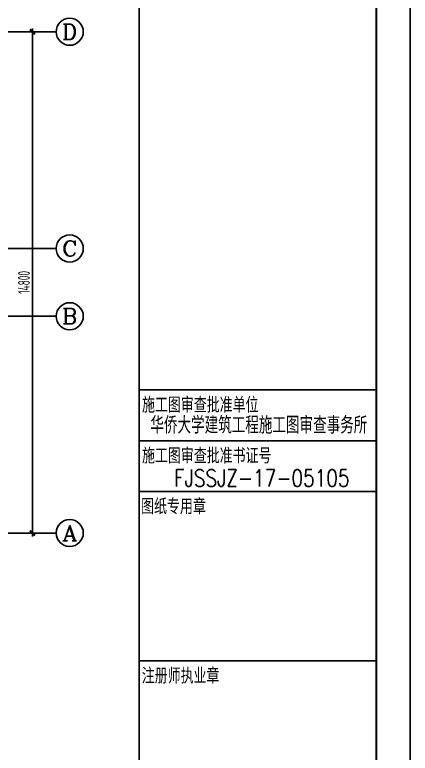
# Model space of a CAD drawing. Extents: x -472319 to -112444, y -516749 to -5704.
# Drawn here: x -354107 to -342439, y -421041 to -399238 of the extents above; entities that cross this region are included whole.
import ezdxf
from ezdxf.enums import TextEntityAlignment as Align

# ---------------------------------------------------------------- set-up
doc = ezdxf.new("R2010")
doc.units = 0
doc.header["$LTSCALE"] = 100
doc.header["$MEASUREMENT"] = 0
for name, color, linetype in [('AXIS', 3, 'Continuous'), ('AXIS_TEXT', 7, 'Continuous'), ('FRAME', 3, 'Continuous'), ('PUB_TEXT', 7, 'Continuous'), ('填充', 8, 'Continuous')]:
    doc.layers.add(name, color=color, linetype=linetype)
doc.styles.add('_HZTXT', font='txt.shx', dxfattribs={"width": 0.35, "bigfont": 'hztxt.shx'})
doc.styles.add('_TCH_AXIS', font='COMPLEX', dxfattribs={"bigfont": 'GBCBIG'})
doc.styles.add('COMPLEX', font='COMPLEX')
doc.styles.add('FRAME', font='simhei.ttf', dxfattribs={"width": 0.7})
doc.styles.add('HZ', font='tssdeng.shx', dxfattribs={"width": 0.6, "height": 350, "bigfont": 'a.shx'})
doc.dimstyles.new('DIMN', dxfattribs={"dimtxt": 350, "dimasz": 150, "dimexe": 100, "dimexo": 100, "dimgap": 75, "dimtad": 1, "dimdec": 0, "dimzin": 0, "dimdsep": 46, "dimtxsty": 'HZ', "dimblk": 'ARCHTICK', "dimcen": 0.09, "dimdle": 100, "dimclrd": 3, "dimclre": 3, "dimclrt": 7, "dimazin": 2, "dimtfac": 1, "dimtdec": 0, "dimtmove": 2, "dimatfit": 3, "dimldrblk": 'ARCHTICK', "dimfxl": 1, "dimtolj": 1, "dimtzin": 0, "dimarcsym": 0})

# ---------------------------------------------------------------- blocks, each defined once
blk = doc.blocks.new('_ArchTick')
at = {"color": 0, "linetype": 'ByBlock', "const_width": 0.4}
blk.add_lwpolyline([(-0.5, -0.5), (0.5, 0.5)], dxfattribs=at)
blk = doc.blocks.new('*D1829')
at = {"layer": 'AXIS', "color": 3, "lineweight": -2, "transparency": 16777216}
for p, q in [((-353586, -414639), (-353586, -399639)), ((-355520, -399739), (-353486, -399739)), ((-355520, -414539), (-353486, -414539))]:
    blk.add_line(p, q, dxfattribs=at)
at = {"layer": 'Defpoints', "color": 0, "transparency": 16777216}
for p in [(-355620, -399739), (-353586, -399739), (-355620, -414539)]:
    blk.add_point(p, dxfattribs=at)
at = {"layer": 'AXIS', "color": 3, "lineweight": -2, "transparency": 16777216, "xscale": 150, "yscale": 150, "zscale": 150}
for p, rotation in [((-353586, -399739), 90), ((-353586, -414539), 270)]:
    blk.add_blockref('_ArchTick', p, dxfattribs=dict(at, rotation=rotation))
at = {"layer": 'AXIS', "color": 7, "transparency": 16777216, "insert": (-353836, -407139), "char_height": 350, "attachment_point": 5, "rotation": 90, "style": 'HZ'}
blk.add_mtext('\\A1;14800', dxfattribs=at)
blk = doc.blocks.new('_AXISO')
blk.add_circle((0, 0), 0.5)
at = {"layer": 'AXIS_TEXT', "style": 'COMPLEX', "width": 1.041667}
blk.add_attdef('A', text='', height=0.56, dxfattribs=at).set_placement((-0.25, -0.28), (0.25, -0.28), align=Align.FIT)
blk = doc.blocks.new('A$C20674F94')
at = {"layer": 'FRAME'}
for p, q in [((84100, 0), (84100, 59400)), ((76100, 58400), (76100, 1000)), ((83100, 1000), (83100, 58400)), ((83100, 32000), (76100, 32000)), ((83100, 30500), (76100, 30500)), ((83100, 29000), (76100, 29000)), ((83100, 24000), (76100, 24000))]:
    blk.add_line(p, q, dxfattribs=at)
at = {"layer": 'FRAME', "const_width": 50}
for points in [[(2500, 58400), (83100, 58400), (83100, 1000), (2500, 1000), (2500, 58400)], [(76100, 58400), (76100, 1000)]]:
    blk.add_lwpolyline(points, dxfattribs=at)
at = {"layer": 'FRAME', "style": 'FRAME', "width": 0.7}
for s, p in [('施工图审查批准单位', (76187, 31371)), ('施工图审查批准书证号', (76187, 29871)), ('图纸专用章', (76161, 28374)), ('注册师执业章', (76180, 23374))]:
    blk.add_text(s, height=400, dxfattribs=at).set_placement(p)
at = {"layer": 'PUB_TEXT', "style": '_HZTXT', "width": 0.8}
for s, p in [('华侨大学建筑工程施工图审查事务所', (76434, 30710)), ('FJSSJZ-17-05105', (77133, 29149))]:
    blk.add_text(s, height=500, dxfattribs=at).set_placement(p)

msp = doc.modelspace()

# ---------------------------------------------------------------- linework, layer by layer
at = {"layer": 'AXIS'}
for p, q in [((-355619.518, -399738.89), (-352885.518, -399738.89)), ((-355619.518, -406138.89), (-352885.518, -406138.89)), ((-355619.518, -408138.89), (-352885.518, -408138.89)), ((-355619.518, -414538.89), (-352885.518, -414538.89))]:
    msp.add_line(p, q, dxfattribs=at)

# ---------------------------------------------------------------- block references
ref = msp.add_blockref('_AXISO', (-352485.518, -399738.89), dxfattribs=dict(at, xscale=800, yscale=800, zscale=800))
ref.add_attrib('A', 'D', dxfattribs={"layer": 'AXIS_TEXT', "height": 452.548, "style": '_TCH_AXIS', "width": 1.235294}).set_placement((-352711.792, -399965.165), (-352259.243, -399965.165), align=Align.FIT)
ref = msp.add_blockref('_AXISO', (-352485.518, -406138.89), dxfattribs=dict(at, xscale=800, yscale=800, zscale=800))
ref.add_attrib('A', 'C', dxfattribs={"layer": 'AXIS_TEXT', "height": 452.548, "style": '_TCH_AXIS', "width": 1.4}).set_placement((-352711.792, -406365.165), (-352259.243, -406365.165), align=Align.FIT)
ref = msp.add_blockref('_AXISO', (-352485.518, -408138.89), dxfattribs=dict(at, xscale=800, yscale=800, zscale=800))
ref.add_attrib('A', 'B', dxfattribs={"layer": 'AXIS_TEXT', "height": 452.548, "style": '_TCH_AXIS', "width": 1.235294}).set_placement((-352711.792, -408365.165), (-352259.243, -408365.165), align=Align.FIT)
ref = msp.add_blockref('_AXISO', (-352485.518, -414538.89), dxfattribs=dict(at, xscale=800, yscale=800, zscale=800))
ref.add_attrib('A', 'A', dxfattribs={"layer": 'AXIS_TEXT', "height": 452.548, "style": '_TCH_AXIS', "width": 1.166667}).set_placement((-352711.792, -414765.165), (-352259.243, -414765.165), align=Align.FIT)
at = {"layer": '填充'}
msp.add_blockref('A$C20674F94', (-426539.499, -442314.5), dxfattribs=at)

# ---------------------------------------------------------------- dimensions: what is measured, and where the dimension line sits
at = {"layer": 'AXIS'}
dim = msp.add_aligned_dim(p1=(-355619.518, -414538.89), p2=(-355619.518, -399738.89), distance=-2034, dimstyle='DIMN', dxfattribs=at)
dim.commit()
dim.dimension.update_dxf_attribs({"geometry": '*D1829', "text_midpoint": (-353835.518, -407138.89)})

doc.saveas('drawing.dxf')
